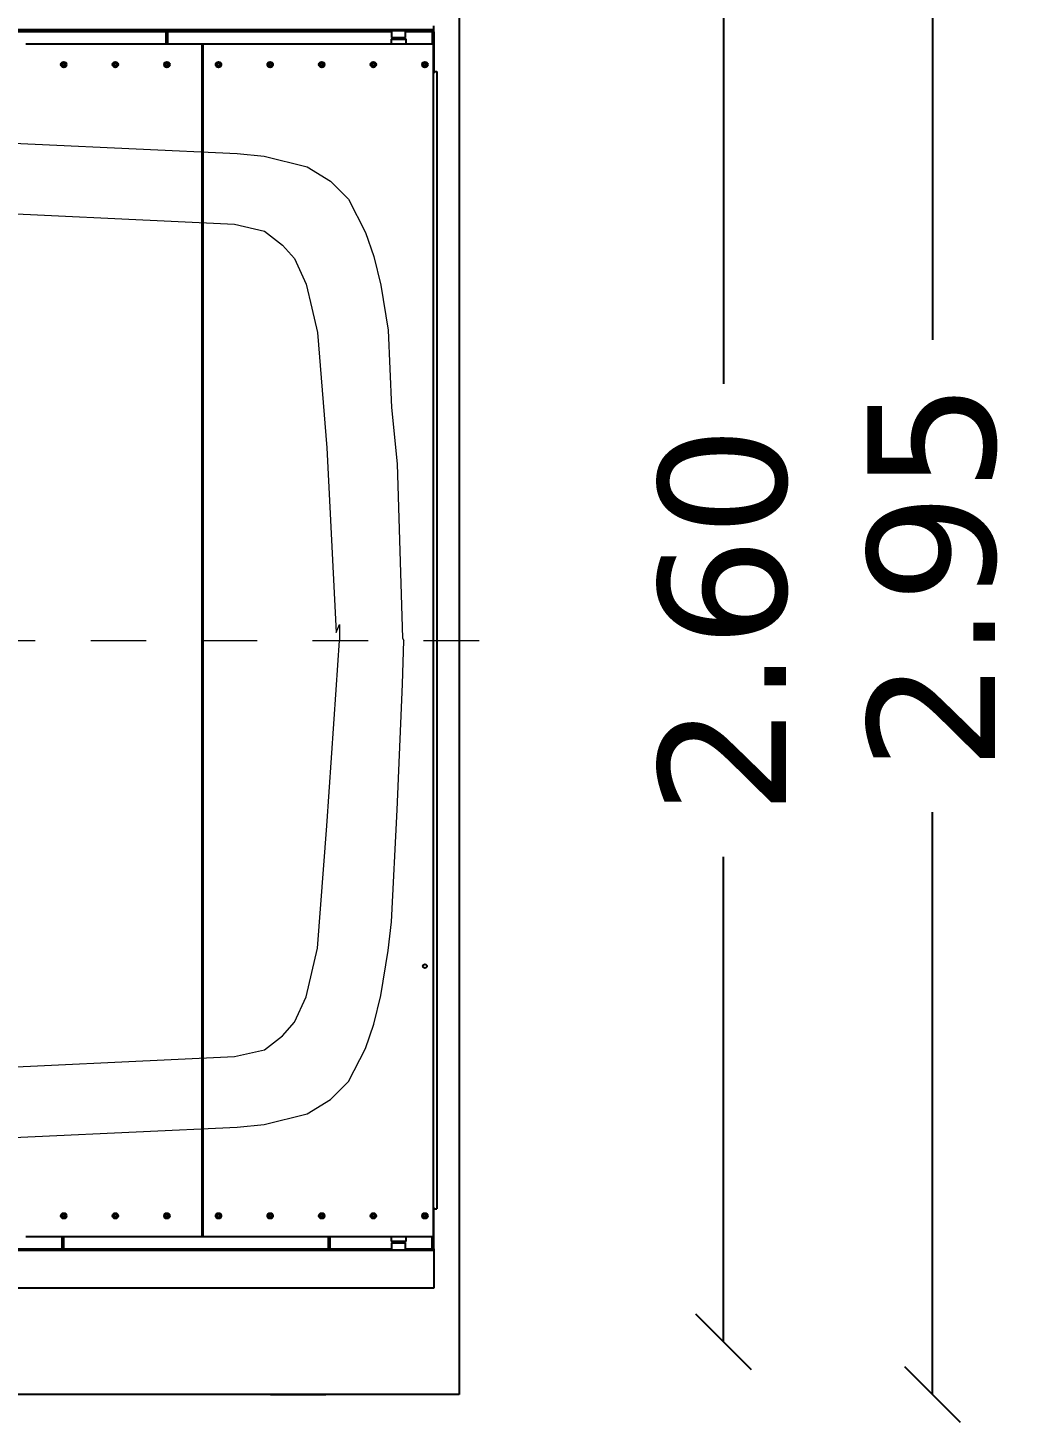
# Model space of a CAD drawing. Header units: metres. Extents: x 1161 to 1456, y 119 to 208.
# Drawn here: x 1365.604 to 1367.385, y 183.621 to 186.134 of the extents above; entities that cross this region are included whole.
import ezdxf

# ---------------------------------------------------------------- set-up
doc = ezdxf.new("R2010")
doc.units = ezdxf.units.M
doc.header["$MEASUREMENT"] = 0
doc.header["$PDMODE"] = 1
doc.header["$PDSIZE"] = -5
doc.linetypes.add('CENTER2', pattern=[1.125, 0.75, -0.125, 0.125, -0.125])
doc.linetypes.add('PHANTOM2', pattern=[1.25, 0.625, -0.125, 0.125, -0.125, 0.125, -0.125])
doc.layers.add('GRID', color=8, linetype='Continuous')
doc.layers.add('HAT', color=9, linetype='Continuous', lineweight=15)
doc.styles.get("Standard").update_dxf_attribs({"font": 'verdana.ttf'})
doc.dimstyles.new('app', dxfattribs={"dimtxt": 0.23, "dimasz": 0.1, "dimexe": 0.18, "dimexo": 0.0625, "dimgap": 0.09, "dimtad": 0, "dimzin": 0, "dimdsep": 46, "dimtxsty": 'Standard', "dimblk": 'OBLIQUE', "dimcen": 0.09, "dimse1": 1, "dimse2": 1, "dimclrd": 8, "dimclre": 8, "dimclrt": 6, "dimadec": 0, "dimazin": 0, "dimtfac": 1, "dimtofl": 0, "dimtmove": 0, "dimatfit": 3, "dimfxl": 0, "dimtolj": 1, "dimtzin": 0, "dimarcsym": 0})

# ---------------------------------------------------------------- blocks, each defined once
blk = doc.blocks.new('A$C06C76ABF')
at = {"layer": 'GRID', "linetype": 'CENTER2', "lineweight": 0}
blk.add_line((5329, 1084), (0, 1084), dxfattribs=at)
at = {"layer": 'GRID', "linetype": 'Continuous', "lineweight": 0}
for points in [[(3835, 2009), (3656.9, 2009), (1287.7, 2009), (1011.5, 1986.5), (464.8, 1961.6), (464.8, 1961.6), (416.3, 1956.8), (338.6, 1937.4), (296.6, 1911.5), (264.2, 1879.2), (233.5, 1819.4), (218.9, 1775.7), (206, 1724), (193, 1643.2), (186.6, 1503.9), (176.8, 1402.1), (167.1, 1087.8), (164.5, 1084)], [(1092.2, 1836.2), (1049, 1846.8), (1003.3, 1859.2), (469.8, 1834.3), (415.7, 1821.8), (383.1, 1796.5), (361.7, 1772), (340.9, 1726.2), (330.5, 1682.6), (320.1, 1638.9), (303.4, 1430.9), (286.8, 1097.9), (280.4, 1112.4), (280.4, 1084)], [(3835, 159), (3656.9, 159), (1287.7, 159), (1011.5, 181.5), (464.8, 206.4), (464.8, 206.4), (416.3, 211.2), (338.6, 230.6), (296.6, 256.5), (264.2, 288.8), (233.5, 348.6), (218.9, 392.3), (206, 444), (193, 524.8), (186.6, 576.6), (176.8, 778.4), (167.1, 1005.2), (164.5, 1084)], [(1092.2, 331.8), (1049, 321.2), (1003.3, 308.8), (469.8, 333.7), (415.7, 346.2), (383.1, 371.5), (361.7, 396), (340.9, 441.8), (330.5, 485.4), (320.1, 529.1), (303.4, 749.6), (286.8, 995.1), (286.8, 995.1), (280.4, 1084)]]:
    blk.add_lwpolyline(points, dxfattribs=at)
blk = doc.blocks.new('A$C0B0434A7')
at = {"color": 8}
for p, q in [((4235.8, 3005.7), (4235.8, 155.6)), ((4235.8, 155.6), (-1164.2, 155.6))]:
    blk.add_line(p, q, dxfattribs=at)
at = {"color": 8, "linetype": 'Continuous'}
for p, q in [((4189.8, 2614.9), (-270.2, 2614.9)), ((4114.8, 2614.9), (4113.8, 2613.9)), ((4113.8, 2613.9), (4138.8, 2613.9)), ((4113.8, 2613.9), (4113.8, 2600.9)), ((4114.8, 2614.9), (4137.8, 2614.9)), ((4117.3, 2614.9), (4117.3, 2614.9)), ((4135.3, 2614.9), (4135.3, 2614.9)), ((4138.8, 2613.9), (4137.8, 2614.9)), ((4138.8, 2600.9), (4138.8, 2613.9)), ((4189.8, 2614.9), (4189.8, 2622.1)), ((4189.8, 2611.7), (4189.8, 2614.9)), ((4113.8, 2611.7), (3394.8, 2611.7)), ((3454.3, 2589.9), (3461, 2589.9)), ((3461, 2589.9), (3464.1, 2589.9)), ((3464.1, 2589.9), (3486.6, 2589.9)), ((3486.6, 2589.9), (3489.7, 2589.9)), ((3489.7, 2589.9), (3496.8, 2589.9)), ((3496.8, 2589.9), (3498.3, 2589.9)), ((3498.3, 2589.9), (3545.4, 2589.9)), ((3545.4, 2589.9), (3546.9, 2589.9)), ((3546.9, 2589.9), (3554, 2589.9)), ((3554, 2589.9), (3557.1, 2589.9)), ((3557.1, 2589.9), (3579.6, 2589.9)), ((3579.6, 2589.9), (3582.7, 2589.9)), ((3582.7, 2589.9), (3589.8, 2589.9)), ((3589.8, 2589.9), (3591.3, 2589.9)), ((3591.3, 2589.9), (3638.4, 2589.9)), ((3638.4, 2589.9), (3639.9, 2589.9)), ((3639.9, 2589.9), (3647, 2589.9)), ((3647, 2589.9), (3650.1, 2589.9)), ((3650.1, 2589.9), (3672.6, 2589.9)), ((3672.6, 2589.9), (3675.7, 2589.9)), ((3675.7, 2589.9), (3682.8, 2589.9)), ((3682.8, 2589.9), (3684.3, 2589.9)), ((3684.3, 2589.9), (3731.4, 2589.9)), ((3706.6, 2611.7), (3706.6, 2589.9)), ((3709.8, 2611.7), (3709.8, 2589.9)), ((3731.4, 2589.9), (3732.9, 2589.9)), ((3732.9, 2589.9), (3740, 2589.9)), ((3740, 2589.9), (3743.1, 2589.9)), ((3743.1, 2589.9), (3765.6, 2589.9)), ((3765.6, 2589.9), (3768.7, 2589.9)), ((3768.7, 2589.9), (3772.4, 2589.9)), ((3772.4, 439.9), (3772.4, 2589.9)), ((3772.4, 2589.9), (3774, 2589.9)), ((3774, 2589.9), (3777.3, 2589.9)), ((3774, 439.9), (3774, 2589.9)), ((3777.3, 2589.9), (3778.8, 2589.9)), ((3778.8, 2589.9), (3824.9, 2589.9)), ((3824.9, 2589.9), (3826.4, 2589.9)), ((3826.4, 2589.9), (3833.2, 2589.9)), ((3833.2, 2589.9), (3836.3, 2589.9)), ((3836.3, 2589.9), (3858.8, 2589.9)), ((3858.8, 2589.9), (3861.9, 2589.9)), ((3861.9, 2589.9), (3868.9, 2589.9)), ((3868.9, 2589.9), (3870.5, 2589.9)), ((3870.5, 2589.9), (3917.6, 2589.9)), ((3917.6, 2589.9), (3919.1, 2589.9)), ((3919.1, 2589.9), (3926.2, 2589.9)), ((3926.2, 2589.9), (3929.3, 2589.9)), ((3929.3, 2589.9), (3951.8, 2589.9)), ((3951.8, 2589.9), (3954.9, 2589.9)), ((3954.9, 2589.9), (3961.9, 2589.9)), ((3961.9, 2589.9), (3963.5, 2589.9)), ((3963.5, 2589.9), (4010.6, 2589.9)), ((4010.6, 2589.9), (4012.1, 2589.9)), ((4012.1, 2589.9), (4019.2, 2589.9)), ((4019.2, 2589.9), (4022.3, 2589.9)), ((4022.3, 2589.9), (4044.8, 2589.9)), ((4044.8, 2589.9), (4047.9, 2589.9)), ((4047.9, 2589.9), (4054.9, 2589.9)), ((4054.9, 2589.9), (4056.5, 2589.9)), ((4056.5, 2589.9), (4103.6, 2589.9)), ((4103.6, 2589.9), (4105.1, 2589.9)), ((4105.1, 2589.9), (4112.2, 2589.9)), ((4112.2, 2589.9), (4115.3, 2589.9)), ((4114.9, 2599.9), (4112.9, 2597.9)), ((4112.9, 2597.9), (4139.8, 2597.9)), ((4112.9, 2597.9), (4112.9, 2589.9)), ((4113.8, 2600.9), (4138.8, 2600.9)), ((4113.8, 2600.9), (4114.8, 2599.9)), ((4114.8, 2599.9), (4137.8, 2599.9)), ((4115.3, 2589.9), (4137.8, 2589.9)), ((4137.8, 2599.9), (4138.8, 2600.9)), ((4139.8, 2597.9), (4137.8, 2599.9)), ((4137.8, 2589.9), (4140.9, 2589.9)), ((4189.8, 2611.7), (4138.8, 2611.7)), ((4139.8, 2589.9), (4139.8, 2597.9)), ((4140.9, 2589.9), (4147.9, 2589.9)), ((4147.9, 2589.9), (4149.5, 2589.9)), ((4149.5, 2589.9), (4188.5, 2589.9)), ((4186.6, 2611.7), (4186.6, 2589.9)), ((4188.5, 2589.9), (4188.5, 439.9)), ((4189.8, 2611.7), (4189.8, 2574.7)), ((4188.5, 2574.7), (4189.8, 2574.7)), ((4189.8, 2574.7), (4189.8, 2568.3)), ((4189.8, 2568.3), (4189.8, 2536.7)), ((3522.8, 2555.3), (3520.3, 2553.9)), ((3520.3, 2553.9), (3520.3, 2551)), ((3520.3, 2551), (3522.8, 2549.6)), ((3525.3, 2553.9), (3522.8, 2555.3)), ((3522.8, 2549.6), (3525.3, 2551)), ((3525.3, 2551), (3525.3, 2553.9)), ((3615.8, 2555.3), (3613.3, 2553.9)), ((3613.3, 2553.9), (3613.3, 2551)), ((3613.3, 2551), (3615.8, 2549.6)), ((3618.3, 2553.9), (3615.8, 2555.3)), ((3615.8, 2549.6), (3618.3, 2551)), ((3618.3, 2551), (3618.3, 2553.9)), ((3708.8, 2555.3), (3706.3, 2553.9)), ((3706.3, 2553.9), (3706.3, 2551)), ((3706.3, 2551), (3708.8, 2549.6)), ((3711.3, 2553.9), (3708.8, 2555.3)), ((3708.8, 2549.6), (3711.3, 2551)), ((3711.3, 2551), (3711.3, 2553.9)), ((3801.8, 2555.3), (3799.3, 2553.9)), ((3799.3, 2553.9), (3799.3, 2551)), ((3799.3, 2551), (3801.8, 2549.6)), ((3804.3, 2553.9), (3801.8, 2555.3)), ((3801.8, 2549.6), (3804.3, 2551)), ((3804.3, 2551), (3804.3, 2553.9)), ((3894.8, 2555.3), (3892.3, 2553.9)), ((3892.3, 2553.9), (3892.3, 2551)), ((3892.3, 2551), (3894.8, 2549.6)), ((3897.3, 2553.9), (3894.8, 2555.3)), ((3894.8, 2549.6), (3897.3, 2551)), ((3897.3, 2551), (3897.3, 2553.9)), ((3987.8, 2555.3), (3985.3, 2553.9)), ((3985.3, 2553.9), (3985.3, 2551)), ((3985.3, 2551), (3987.8, 2549.6)), ((3990.3, 2553.9), (3987.8, 2555.3)), ((3987.8, 2549.6), (3990.3, 2551)), ((3990.3, 2551), (3990.3, 2553.9)), ((4080.8, 2555.3), (4078.3, 2553.9)), ((4078.3, 2553.9), (4078.3, 2551)), ((4078.3, 2551), (4080.8, 2549.6)), ((4083.3, 2553.9), (4080.8, 2555.3)), ((4080.8, 2549.6), (4083.3, 2551)), ((4083.3, 2551), (4083.3, 2553.9)), ((4173.8, 2555.3), (4171.3, 2553.9)), ((4171.3, 2553.9), (4171.3, 2551)), ((4171.3, 2551), (4173.8, 2549.6)), ((4176.3, 2553.9), (4173.8, 2555.3)), ((4173.8, 2549.6), (4176.3, 2551)), ((4176.3, 2551), (4176.3, 2553.9)), ((4189.8, 2539.9), (4195.5, 2539.9)), ((4195.5, 2539.9), (4195.5, 489.9)), ((4189.8, 2536.7), (4188.5, 2536.7)), ((3521.4, 479.9), (3520, 477.4)), ((3524.3, 479.9), (3521.4, 479.9)), ((3525.7, 477.4), (3524.3, 479.9)), ((3614.4, 479.9), (3613, 477.4)), ((3617.3, 479.9), (3614.4, 479.9)), ((3618.7, 477.4), (3617.3, 479.9)), ((3707.4, 479.9), (3706, 477.4)), ((3710.3, 479.9), (3707.4, 479.9)), ((3711.7, 477.4), (3710.3, 479.9)), ((3800.4, 479.9), (3799, 477.4)), ((3803.3, 479.9), (3800.4, 479.9)), ((3804.7, 477.4), (3803.3, 479.9)), ((3893.4, 479.9), (3892, 477.4)), ((3896.3, 479.9), (3893.4, 479.9)), ((3897.7, 477.4), (3896.3, 479.9)), ((3986.4, 479.9), (3985, 477.4)), ((3989.3, 479.9), (3986.4, 479.9)), ((3990.7, 477.4), (3989.3, 479.9)), ((4079.4, 479.9), (4078, 477.4)), ((4082.3, 479.9), (4079.4, 479.9)), ((4083.7, 477.4), (4082.3, 479.9)), ((4172.4, 479.9), (4171, 477.4)), ((4175.3, 479.9), (4172.4, 479.9)), ((4176.7, 477.4), (4175.3, 479.9)), ((4188.5, 493.1), (4189.8, 493.1)), ((4189.8, 461.5), (4189.8, 493.1)), ((4189.8, 489.9), (4195.5, 489.9)), ((3520, 477.4), (3521.4, 474.9)), ((3521.4, 474.9), (3524.3, 474.9)), ((3524.3, 474.9), (3525.7, 477.4)), ((3613, 477.4), (3614.4, 474.9)), ((3614.4, 474.9), (3617.3, 474.9)), ((3617.3, 474.9), (3618.7, 477.4)), ((3706, 477.4), (3707.4, 474.9)), ((3707.4, 474.9), (3710.3, 474.9)), ((3710.3, 474.9), (3711.7, 477.4)), ((3799, 477.4), (3800.4, 474.9)), ((3800.4, 474.9), (3803.3, 474.9)), ((3803.3, 474.9), (3804.7, 477.4)), ((3892, 477.4), (3893.4, 474.9)), ((3893.4, 474.9), (3896.3, 474.9)), ((3896.3, 474.9), (3897.7, 477.4)), ((3985, 477.4), (3986.4, 474.9)), ((3986.4, 474.9), (3989.3, 474.9)), ((3989.3, 474.9), (3990.7, 477.4)), ((4078, 477.4), (4079.4, 474.9)), ((4079.4, 474.9), (4082.3, 474.9)), ((4082.3, 474.9), (4083.7, 477.4)), ((4171, 477.4), (4172.4, 474.9)), ((4172.4, 474.9), (4175.3, 474.9)), ((4175.3, 474.9), (4176.7, 477.4)), ((4189.8, 455.1), (4188.5, 455.1)), ((4189.8, 455.1), (4189.8, 461.5)), ((4189.8, 418.1), (4189.8, 455.1)), ((3454.3, 439.9), (3461, 439.9)), ((3461, 439.9), (3464.1, 439.9)), ((3464.1, 439.9), (3486.6, 439.9)), ((3486.6, 439.9), (3489.7, 439.9)), ((3489.7, 439.9), (3496.8, 439.9)), ((3496.8, 439.9), (3498.3, 439.9)), ((3498.3, 439.9), (3545.4, 439.9)), ((3519.8, 418.1), (3519.8, 439.9)), ((3523, 418.1), (3523, 439.9)), ((3545.4, 439.9), (3546.9, 439.9)), ((3546.9, 439.9), (3554, 439.9)), ((3554, 439.9), (3557.1, 439.9)), ((3557.1, 439.9), (3579.6, 439.9)), ((3579.6, 439.9), (3582.7, 439.9)), ((3582.7, 439.9), (3589.8, 439.9)), ((3589.8, 439.9), (3591.3, 439.9)), ((3591.3, 439.9), (3638.4, 439.9)), ((3638.4, 439.9), (3639.9, 439.9)), ((3639.9, 439.9), (3647, 439.9)), ((3647, 439.9), (3650.1, 439.9)), ((3650.1, 439.9), (3672.6, 439.9)), ((3672.6, 439.9), (3675.7, 439.9)), ((3675.7, 439.9), (3682.8, 439.9)), ((3682.8, 439.9), (3684.3, 439.9)), ((3684.3, 439.9), (3731.4, 439.9)), ((3731.4, 439.9), (3732.9, 439.9)), ((3732.9, 439.9), (3740, 439.9)), ((3740, 439.9), (3743.1, 439.9)), ((3743.1, 439.9), (3765.6, 439.9)), ((3765.6, 439.9), (3768.7, 439.9)), ((3768.7, 439.9), (3772.4, 439.9)), ((3772.4, 439.9), (3774, 439.9)), ((3774, 439.9), (3777.3, 439.9)), ((3777.3, 439.9), (3778.8, 439.9)), ((3778.8, 439.9), (3824.9, 439.9)), ((3824.9, 439.9), (3826.4, 439.9)), ((3826.4, 439.9), (3833.2, 439.9)), ((3833.2, 439.9), (3836.3, 439.9)), ((3836.3, 439.9), (3858.8, 439.9)), ((3858.8, 439.9), (3861.9, 439.9)), ((3861.9, 439.9), (3868.9, 439.9)), ((3868.9, 439.9), (3870.5, 439.9)), ((3870.5, 439.9), (3917.6, 439.9)), ((3917.6, 439.9), (3919.1, 439.9)), ((3919.1, 439.9), (3926.2, 439.9)), ((3926.2, 439.9), (3929.3, 439.9)), ((3929.3, 439.9), (3951.8, 439.9)), ((3951.8, 439.9), (3954.9, 439.9)), ((3954.9, 439.9), (3961.9, 439.9)), ((3961.9, 439.9), (3963.5, 439.9)), ((3963.5, 439.9), (4010.6, 439.9)), ((3999.8, 418.1), (3999.8, 439.9)), ((4003, 418.1), (4003, 439.9)), ((4010.6, 439.9), (4012.1, 439.9)), ((4012.1, 439.9), (4019.2, 439.9)), ((4019.2, 439.9), (4022.3, 439.9)), ((4022.3, 439.9), (4044.8, 439.9)), ((4044.8, 439.9), (4047.9, 439.9)), ((4047.9, 439.9), (4054.9, 439.9)), ((4054.9, 439.9), (4056.5, 439.9)), ((4056.5, 439.9), (4103.6, 439.9)), ((4103.6, 439.9), (4105.1, 439.9)), ((4105.1, 439.9), (4112.2, 439.9)), ((4112.2, 439.9), (4115.3, 439.9)), ((4112.9, 439.9), (4112.9, 431.9)), ((4112.9, 431.9), (4139.8, 431.9)), ((4112.9, 431.9), (4114.9, 429.9)), ((4114.8, 429.9), (4113.8, 428.9)), ((4113.8, 428.9), (4138.8, 428.9)), ((4113.8, 428.9), (4113.8, 415.9)), ((4114.8, 429.9), (4137.8, 429.9)), ((4115.3, 439.9), (4137.8, 439.9)), ((4137.8, 439.9), (4140.9, 439.9)), ((4137.8, 429.9), (4139.8, 431.9)), ((4138.8, 428.9), (4137.8, 429.9)), ((4138.8, 415.9), (4138.8, 428.9)), ((4139.8, 431.9), (4139.8, 439.9)), ((4140.9, 439.9), (4147.9, 439.9)), ((4147.9, 439.9), (4149.5, 439.9)), ((4149.5, 439.9), (4188.5, 439.9)), ((4186.6, 418.1), (4186.6, 439.9)), ((4189.8, 414.9), (-320.2, 414.9)), ((3394.8, 418.1), (4113.8, 418.1)), ((4113.8, 415.9), (4138.8, 415.9)), ((4113.8, 415.9), (4114.8, 414.9)), ((4137.8, 414.9), (4138.8, 415.9)), ((4138.8, 418.1), (4189.8, 418.1)), ((4189.8, 418.1), (4189.8, 414.9)), ((4189.8, 414.9), (4189.8, 407.7)), ((4189.8, 407.7), (4189.8, 351.9)), ((4189.8, 351.9), (4189.8, 347.1)), ((4189.8, 347.1), (-320.2, 347.1))]:
    blk.add_line(p, q, dxfattribs=at)
at = {"color": 8, "linetype": 'PHANTOM2'}
blk.add_line((3895.3, 155.6), (3995.3, 155.6), dxfattribs=at)
at = {"color": 8, "linetype": 'Continuous'}
for centre, radius in [((3522.8, 2552.4), 5), ((3522.8, 2552.4), 4.7), ((3615.8, 2552.4), 5), ((3615.8, 2552.4), 4.7), ((3708.8, 2552.4), 5), ((3708.8, 2552.4), 4.7), ((3801.8, 2552.4), 5), ((3801.8, 2552.4), 4.7), ((3894.8, 2552.4), 5), ((3894.8, 2552.4), 4.7), ((3987.8, 2552.4), 5), ((3987.8, 2552.4), 4.7), ((4080.8, 2552.4), 5), ((4080.8, 2552.4), 4.7), ((4173.8, 2552.4), 5), ((4173.8, 2552.4), 4.7), ((4173.8, 927.4), 3.5), ((3522.8, 477.4), 5), ((3522.8, 477.4), 4.7), ((3615.8, 477.4), 5), ((3615.8, 477.4), 4.7), ((3708.8, 477.4), 5), ((3708.8, 477.4), 4.7), ((3801.8, 477.4), 5), ((3801.8, 477.4), 4.7), ((3894.8, 477.4), 5), ((3894.8, 477.4), 4.7), ((3987.8, 477.4), 5), ((3987.8, 477.4), 4.7), ((4080.8, 477.4), 5), ((4080.8, 477.4), 4.7), ((4173.8, 477.4), 5), ((4173.8, 477.4), 4.7)]:
    blk.add_circle(centre, radius, dxfattribs=at)
for centre, start, end in [((3522.8, 2552.4), 120, 180), ((3522.8, 2552.4), 180, 240), ((3522.8, 2552.4), 60, 120), ((3522.8, 2552.4), 240, 300), ((3522.8, 2552.4), 0, 60), ((3522.8, 2552.4), 300, 0), ((3615.8, 2552.4), 120, 180), ((3615.8, 2552.4), 180, 240), ((3615.8, 2552.4), 60, 120), ((3615.8, 2552.4), 240, 300), ((3615.8, 2552.4), 0, 60), ((3615.8, 2552.4), 300, 0), ((3708.8, 2552.4), 120, 180), ((3708.8, 2552.4), 180, 240), ((3708.8, 2552.4), 60, 120), ((3708.8, 2552.4), 240, 300), ((3708.8, 2552.4), 0, 60), ((3708.8, 2552.4), 300, 0), ((3801.8, 2552.4), 120, 180), ((3801.8, 2552.4), 180, 240), ((3801.8, 2552.4), 60, 120), ((3801.8, 2552.4), 240, 300), ((3801.8, 2552.4), 0, 60), ((3801.8, 2552.4), 300, 0), ((3894.8, 2552.4), 120, 180), ((3894.8, 2552.4), 180, 240), ((3894.8, 2552.4), 60, 120), ((3894.8, 2552.4), 240, 300), ((3894.8, 2552.4), 0, 60), ((3894.8, 2552.4), 300, 0), ((3987.8, 2552.4), 120, 180), ((3987.8, 2552.4), 180, 240), ((3987.8, 2552.4), 60, 120), ((3987.8, 2552.4), 240, 300), ((3987.8, 2552.4), 0, 60), ((3987.8, 2552.4), 300, 0), ((4080.8, 2552.4), 120, 180), ((4080.8, 2552.4), 180, 240), ((4080.8, 2552.4), 60, 120), ((4080.8, 2552.4), 240, 300), ((4080.8, 2552.4), 0, 60), ((4080.8, 2552.4), 300, 0), ((4173.8, 2552.4), 120, 180), ((4173.8, 2552.4), 180, 240), ((4173.8, 2552.4), 60, 120), ((4173.8, 2552.4), 240, 300), ((4173.8, 2552.4), 0, 60), ((4173.8, 2552.4), 300, 0), ((3522.8, 477.4), 150, 210), ((3522.8, 477.4), 90, 150), ((3522.8, 477.4), 30, 90), ((3522.8, 477.4), 330, 30), ((3615.8, 477.4), 150, 210), ((3615.8, 477.4), 90, 150), ((3615.8, 477.4), 30, 90), ((3615.8, 477.4), 330, 30), ((3708.8, 477.4), 150, 210), ((3708.8, 477.4), 90, 150), ((3708.8, 477.4), 30, 90), ((3708.8, 477.4), 330, 30), ((3801.8, 477.4), 150, 210), ((3801.8, 477.4), 90, 150), ((3801.8, 477.4), 30, 90), ((3801.8, 477.4), 330, 30), ((3894.8, 477.4), 150, 210), ((3894.8, 477.4), 90, 150), ((3894.8, 477.4), 30, 90), ((3894.8, 477.4), 330, 30), ((3987.8, 477.4), 150, 210), ((3987.8, 477.4), 90, 150), ((3987.8, 477.4), 30, 90), ((3987.8, 477.4), 330, 30), ((4080.8, 477.4), 150, 210), ((4080.8, 477.4), 90, 150), ((4080.8, 477.4), 30, 90), ((4080.8, 477.4), 330, 30), ((4173.8, 477.4), 150, 210), ((4173.8, 477.4), 90, 150), ((4173.8, 477.4), 30, 90), ((4173.8, 477.4), 330, 30), ((3522.8, 477.4), 210, 270), ((3522.8, 477.4), 270, 330), ((3615.8, 477.4), 210, 270), ((3615.8, 477.4), 270, 330), ((3708.8, 477.4), 210, 270), ((3708.8, 477.4), 270, 330), ((3801.8, 477.4), 210, 270), ((3801.8, 477.4), 270, 330), ((3894.8, 477.4), 210, 270), ((3894.8, 477.4), 270, 330), ((3987.8, 477.4), 210, 270), ((3987.8, 477.4), 270, 330), ((4080.8, 477.4), 210, 270), ((4080.8, 477.4), 270, 330), ((4173.8, 477.4), 210, 270), ((4173.8, 477.4), 270, 330)]:
    blk.add_arc(centre, 2.5, start, end, dxfattribs=at)
blk = doc.blocks.new('_Oblique')
at = {"layer": 'HAT', "color": 0, "linetype": 'Continuous', "lineweight": -2}
blk.add_line((-0.5, -0.5), (0.5, 0.5), dxfattribs=at)
blk = doc.blocks.new('*D53')
at = {"color": 8, "lineweight": -2}
for p, q in [((1366.8576, 186.3662), (1366.8576, 185.4926)), ((1366.8576, 183.7662), (1366.8576, 184.6399))]:
    blk.add_line(p, q, dxfattribs=at)
at = {"layer": 'DEFPOINTS', "color": 0}
for p in [(1365.7958, 186.3662), (1366.8576, 186.3662), (1365.4329, 183.7662)]:
    blk.add_point(p, dxfattribs=at)
at = {"color": 8, "lineweight": -2, "xscale": 0.1, "yscale": 0.1, "zscale": 0.1}
for p, rotation in [((1366.8576, 186.3662), 90), ((1366.8576, 183.7662), 270)]:
    blk.add_blockref('_Oblique', p, dxfattribs=dict(at, rotation=rotation))
at = {"color": 6, "insert": (1366.8576, 185.0662), "char_height": 0.23, "attachment_point": 5, "rotation": 90}
blk.add_mtext('\\A1;2.60', dxfattribs=at)
blk = doc.blocks.new('*D54')
at = {"color": 8, "lineweight": -2}
for p, q in [((1367.2343, 186.6212), (1367.2343, 185.5718)), ((1367.2343, 183.6712), (1367.2343, 184.7206))]:
    blk.add_line(p, q, dxfattribs=at)
at = {"layer": 'DEFPOINTS', "color": 0}
for p in [(1366.3308, 186.6212), (1367.2343, 186.6212), (1366.2544, 183.6712)]:
    blk.add_point(p, dxfattribs=at)
at = {"color": 8, "lineweight": -2, "xscale": 0.1, "yscale": 0.1, "zscale": 0.1}
for p, rotation in [((1367.2343, 186.6212), 90), ((1367.2343, 183.6712), 270)]:
    blk.add_blockref('_Oblique', p, dxfattribs=dict(at, rotation=rotation))
at = {"color": 6, "insert": (1367.2343, 185.1462), "char_height": 0.23, "attachment_point": 5, "rotation": 90}
blk.add_mtext('\\A1;2.95', dxfattribs=at)

msp = doc.modelspace()

# ---------------------------------------------------------------- block references
at = {"xscale": 0.001, "yscale": 0.001, "zscale": 0.001}
msp.add_blockref('A$C0B0434A7', (1362.1459, 183.5156), dxfattribs=at)
at = {"linetype": 'Continuous', "ltscale": 0.5, "extrusion": (0, 0, -1), "xscale": 0.001, "yscale": 0.001, "zscale": -0.001}
msp.add_blockref('A$C06C76ABF', (-1366.4463, 183.9462), dxfattribs=at)

# ---------------------------------------------------------------- dimensions: what is measured, and where the dimension line sits
for base, p1, p2, picture, middle in [((1367.2343, 186.6212), (1366.2544, 183.6712), (1366.3308, 186.6212), '*D54', (1367.2343, 185.1462)), ((1366.8576, 186.3662), (1365.4329, 183.7662), (1365.7958, 186.3662), '*D53', (1366.8576, 185.0662))]:
    dim = msp.add_linear_dim(base=base, p1=p1, p2=p2, angle=90, dimstyle='app')
    dim.commit()
    dim.dimension.update_dxf_attribs({"geometry": picture, "text_midpoint": middle})

doc.saveas('drawing.dxf')
